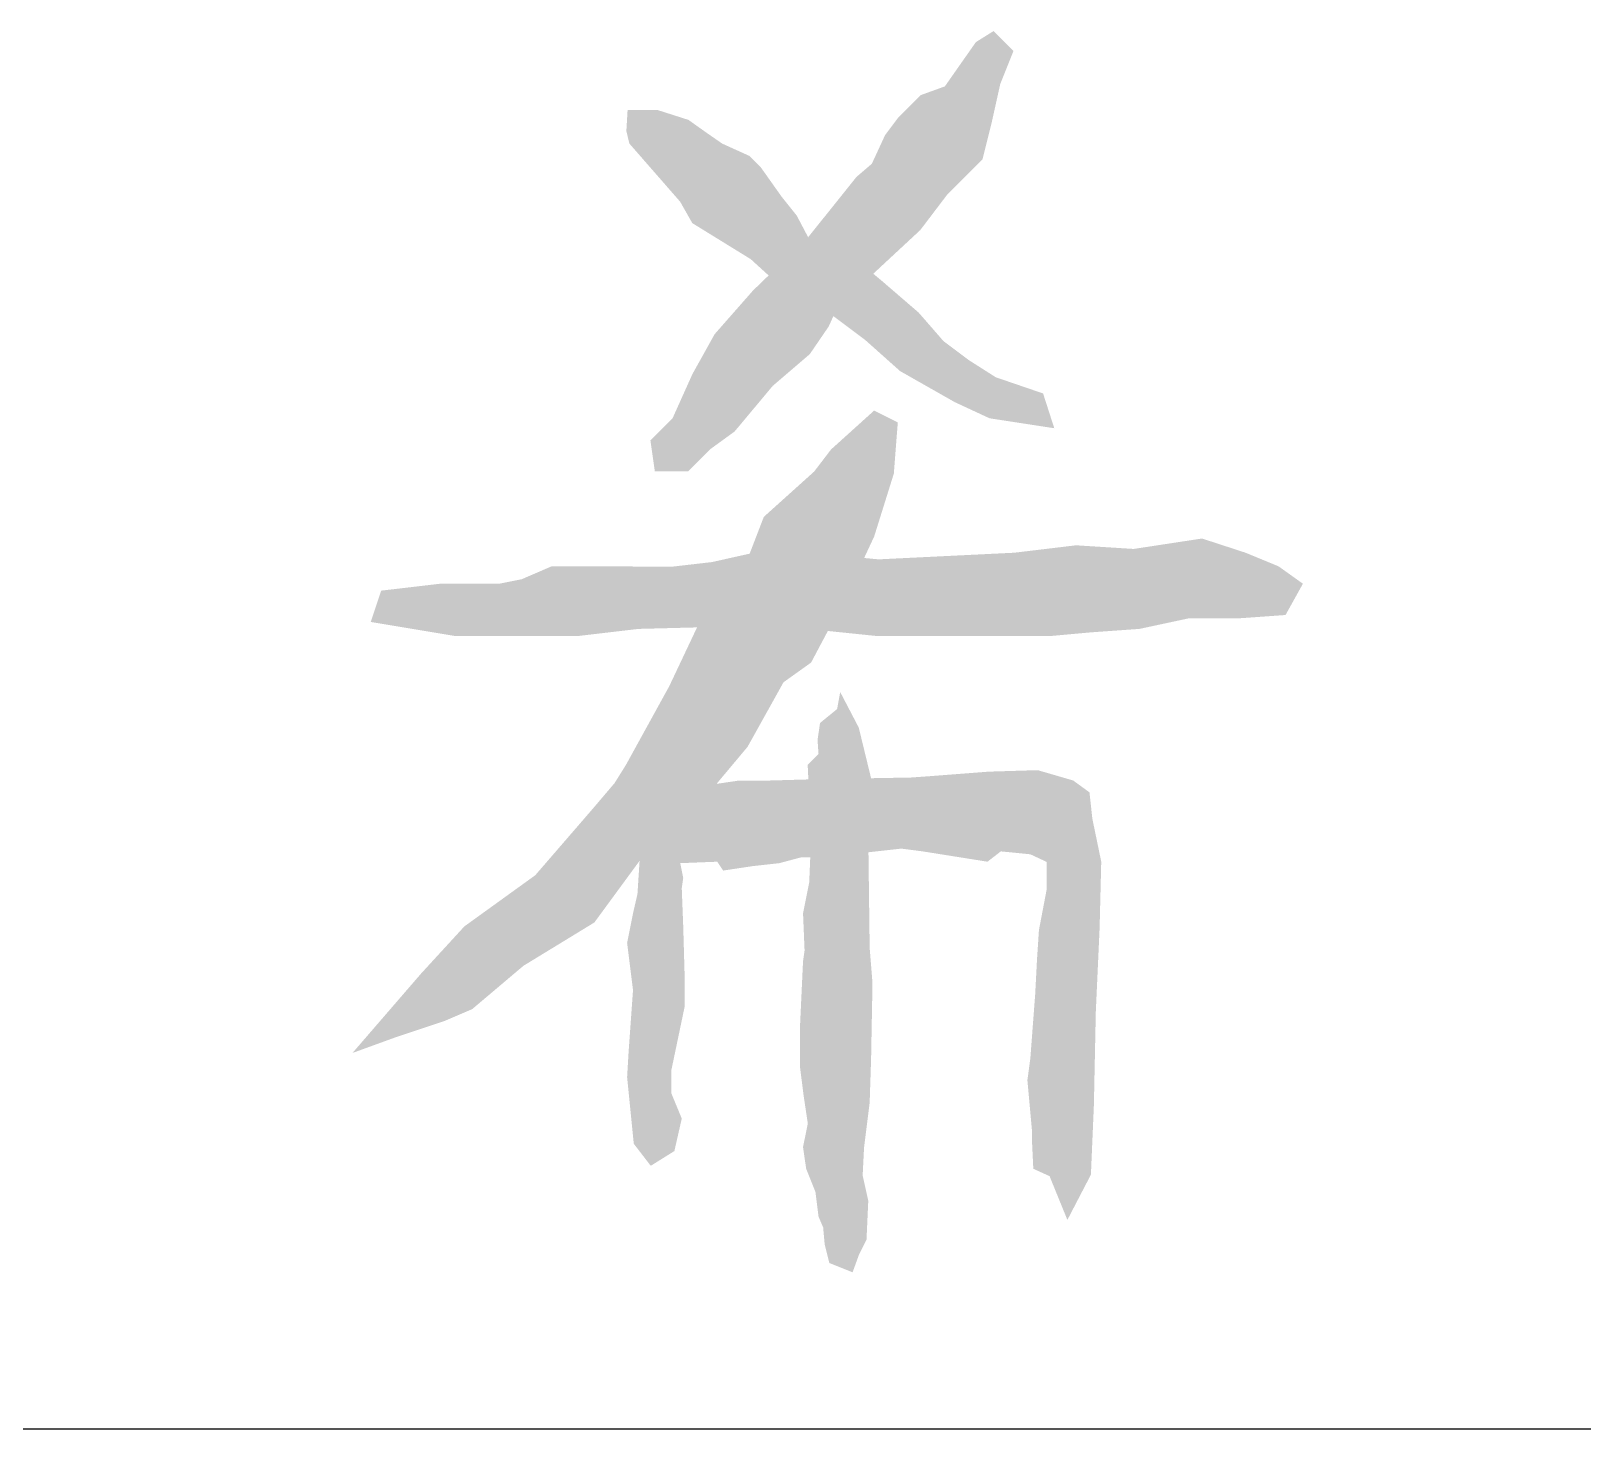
# Model space of a CAD drawing. Extents: x 4796190 to 4921527, y -485691 to -238224.
# Drawn here: x 4888802 to 4889468, y -481741 to -481141 of the extents above; entities that cross this region are included whole.
import ezdxf

# ---------------------------------------------------------------- set-up
doc = ezdxf.new("R2010")
doc.units = 0
doc.header["$LTSCALE"] = 1000
doc.header["$MEASUREMENT"] = 0
doc.layers.get('0').update_dxf_attribs({"linetype": 'CONTINUOUS'})
doc.layers.add('HATCH', color=8, linetype='CONTINUOUS')

msp = doc.modelspace()

# ---------------------------------------------------------------- hatches: boundary and pattern name
at = {"layer": 'HATCH'}
h = msp.add_hatch(color=0, dxfattribs=at)
h.paths.add_polyline_path([(4889182.86, -481262.03), (4889167.39, -481248.7), (4889163.39, -481245.35), (4889148.04, -481259.61), (4889146.27, -481263.54), (4889159.92, -481273.76), (4889174.86, -481287.09), (4889198.33, -481300.42), (4889213.27, -481307.35), (4889227.15, -481309.48), (4889241.02, -481311.61), (4889236.21, -481296.69), (4889215.94, -481289.76), (4889204.2, -481282.29), (4889193.53, -481274.29)])
h.paths.add_polyline_path([(4889163.39, -481245.35), (4889159.78, -481242.31), (4889150.75, -481236.48), (4889135.91, -481230.58), (4889135.45, -481229.71), (4889122.88, -481241.86), (4889118.5, -481246.09), (4889128.98, -481255.64), (4889144.91, -481262.52), (4889146.27, -481263.54), (4889148.04, -481259.61)])
h.paths.add_polyline_path([(4889195.04, -481211.5), (4889210.23, -481196.32), (4889214.03, -481181.14), (4889217.83, -481164.06), (4889223.53, -481149.82), (4889214.98, -481141.28), (4889207.39, -481146.03), (4889200.74, -481155.52), (4889194.09, -481165.01), (4889183.65, -481168.8), (4889174.15, -481178.29), (4889168.46, -481185.88), (4889162.76, -481198.21), (4889156.11, -481203.91), (4889144.72, -481218.14), (4889135.45, -481229.71), (4889135.91, -481230.58), (4889150.75, -481236.48), (4889159.78, -481242.31), (4889163.39, -481245.35), (4889172.25, -481237.12), (4889183.54, -481226.64)])
h.paths.add_polyline_path([(4889124.17, -481212.45), (4889115.1, -481199.66), (4889110.3, -481194.86), (4889098.56, -481189.53), (4889091.63, -481184.73), (4889084.16, -481179.4), (4889070.82, -481175.13), (4889058.02, -481175.13), (4889057.48, -481184.19), (4889058.79, -481189.56), (4889063.89, -481195.39), (4889071.08, -481203.62), (4889080.56, -481214.47), (4889085.76, -481223.65), (4889110.83, -481239.11), (4889118.5, -481246.09), (4889122.88, -481241.86), (4889135.45, -481229.71), (4889130.58, -481220.45)])
h.paths.add_polyline_path([(4889144.28, -481267.95), (4889146.27, -481263.54), (4889144.91, -481262.52), (4889128.98, -481255.64), (4889118.5, -481246.09), (4889111.8, -481252.56), (4889095.34, -481271.28), (4889085.84, -481288.35), (4889077.3, -481307.33), (4889067.8, -481316.82), (4889069.7, -481330.1), (4889083.94, -481330.1), (4889093.44, -481320.62), (4889103.89, -481313.03), (4889120.23, -481293.49), (4889136.17, -481279.82)])
h.paths.add_polyline_path([(4889172.21, -481331.04), (4889173.9, -481309.08), (4889163.76, -481304.02), (4889145.27, -481320.72), (4889138, -481330.22), (4889116.44, -481349.61), (4889110.37, -481365.39), (4889119.4, -481363.37), (4889159.47, -481367.25), (4889163.76, -481358.06)])
h.paths.add_polyline_path([(4889159.47, -481367.25), (4889119.4, -481363.37), (4889110.37, -481365.39), (4889109.47, -481367.71), (4889087.8, -481397.02), (4889120.89, -481396.17), (4889143.9, -481398.55), (4889151.98, -481383.31)])
h.paths.add_polyline_path([(4889347.65, -481378.28), (4889337.21, -481370.83), (4889323.04, -481364.99), (4889304.39, -481358.9), (4889275.08, -481363.37), (4889250.35, -481361.81), (4889223.86, -481364.99), (4889165.65, -481367.84), (4889159.47, -481367.25), (4889151.98, -481383.31), (4889143.9, -481398.55), (4889164.16, -481400.64), (4889202.94, -481400.64), (4889240.24, -481400.64), (4889256.65, -481399.15), (4889277.53, -481397.66), (4889298.42, -481393.19), (4889319.3, -481393.19), (4889340.19, -481391.7)])
h.paths.add_polyline_path([(4889109.47, -481367.71), (4889110.37, -481365.39), (4889094.18, -481369.01), (4889076.8, -481371.01), (4889049.29, -481370.83), (4889034.37, -481370.83), (4889025.42, -481370.83), (4889012.6, -481376.36), (4889003.04, -481378.28), (4888977.68, -481378.28), (4888952.32, -481381.26), (4888947.84, -481394.68), (4888983.64, -481400.64), (4889037.35, -481400.64), (4889062.71, -481397.66), (4889087.8, -481397.02)])
h.paths.add_polyline_path([(4889124.89, -481420.54), (4889136.72, -481412.09), (4889143.9, -481398.55), (4889120.89, -481396.17), (4889087.8, -481397.02), (4889075.88, -481422.23), (4889057.29, -481456), (4889052.43, -481463.78), (4889042.93, -481474.95), (4889018.42, -481503.29), (4888988, -481525.24), (4888969.41, -481545.5), (4888940.01, -481579.52), (4888959.27, -481572.52), (4888979.55, -481565.77), (4888991.38, -481560.7), (4889013.35, -481542.13), (4889043.77, -481523.55), (4889064.17, -481495.73), (4889094.47, -481466.13), (4889109.47, -481448.23)])
h.paths.add_polyline_path([(4889162.44, -481461.69), (4889141.43, -481462.04), (4889135.55, -481462.21), (4889135.91, -481469.85), (4889136.42, -481480.51), (4889135.91, -481490.42), (4889136.36, -481495.59), (4889147.77, -481494.96), (4889153.47, -481494.32), (4889161.32, -481493.45), (4889161.24, -481486.86)])
h.paths.add_polyline_path([(4889157.16, -481439.99), (4889149.2, -481424.73), (4889147.87, -481432.03), (4889140.56, -481438), (4889139.48, -481445.29), (4889139.9, -481451.27), (4889135.25, -481455.92), (4889135.55, -481462.21), (4889141.43, -481462.04), (4889162.44, -481461.69)])
h.paths.add_polyline_path([(4889135.91, -481469.85), (4889135.55, -481462.21), (4889119.26, -481462.67), (4889105.95, -481462.67), (4889096.17, -481464.11), (4889094.47, -481466.13), (4889064.17, -481495.73), (4889063.16, -481497.11), (4889062.24, -481511.41), (4889060.34, -481519.64), (4889057.81, -481532.31), (4889060.34, -481552.56), (4889058.44, -481579.15), (4889057.81, -481589.91), (4889059.71, -481608.9), (4889060.66, -481618.43), (4889067.94, -481627.9), (4889078.08, -481621.57), (4889081.25, -481607.64), (4889076.81, -481596.88), (4889076.81, -481586.75), (4889082.51, -481559.53), (4889082.51, -481547.5), (4889081.88, -481525.34), (4889081.25, -481508.88), (4889081.88, -481504.45), (4889080.61, -481498.12), (4889096.45, -481497.49), (4889098.98, -481501.29), (4889111.66, -481499.39), (4889123.06, -481498.12), (4889132.56, -481495.59), (4889136.36, -481495.59), (4889135.91, -481490.42), (4889136.42, -481480.51)])
h.paths.add_polyline_path([(4889256.1, -481467.74), (4889249.13, -481462.67), (4889233.92, -481458.24), (4889213.02, -481458.87), (4889188.31, -481460.77), (4889179.44, -481461.4), (4889162.44, -481461.69), (4889161.24, -481486.86), (4889161.32, -481493.45), (4889175.44, -481491.88), (4889184.51, -481493.06), (4889212.38, -481497.49), (4889218.09, -481493.06), (4889230.76, -481494.32), (4889237.69, -481497.56), (4889237.69, -481509.74), (4889234.44, -481526.8), (4889233.63, -481538.99), (4889232.82, -481554.42), (4889230.76, -481581.68), (4889229.49, -481591.18), (4889231.39, -481612.07), (4889231.39, -481615.87), (4889232.02, -481629.16), (4889238.99, -481632.33), (4889246.64, -481651.1), (4889256.73, -481631.69), (4889258, -481601.94), (4889258.83, -481561.74), (4889260.46, -481525.99), (4889261.16, -481497.49), (4889257.36, -481479.13)])
h.paths.add_polyline_path([(4889161.32, -481493.45), (4889153.47, -481494.32), (4889147.77, -481494.96), (4889136.36, -481495.59), (4889135.91, -481506.35), (4889133.26, -481519.62), (4889133.92, -481535.55), (4889133.26, -481540.19), (4889131.93, -481568.72), (4889131.93, -481585.31), (4889133.5, -481597.72), (4889135.31, -481609.77), (4889133.26, -481619.82), (4889134.59, -481629.11), (4889138.57, -481639.06), (4889139.9, -481649.68), (4889141.89, -481654.32), (4889142.55, -481661.62), (4889144.55, -481669.58), (4889154.51, -481673.56), (4889157.16, -481666.27), (4889160.48, -481659.63), (4889161.24, -481642.91), (4889158.83, -481632.07), (4889159.43, -481620.01), (4889161.84, -481600.73), (4889162.45, -481582.06), (4889163.05, -481549.52), (4889161.84, -481534.46)])

# ---------------------------------------------------------------- linework, layer by layer
msp.add_line((4886377.22, -481740.74), (4891877.22, -481740.74))

doc.saveas('drawing.dxf')
